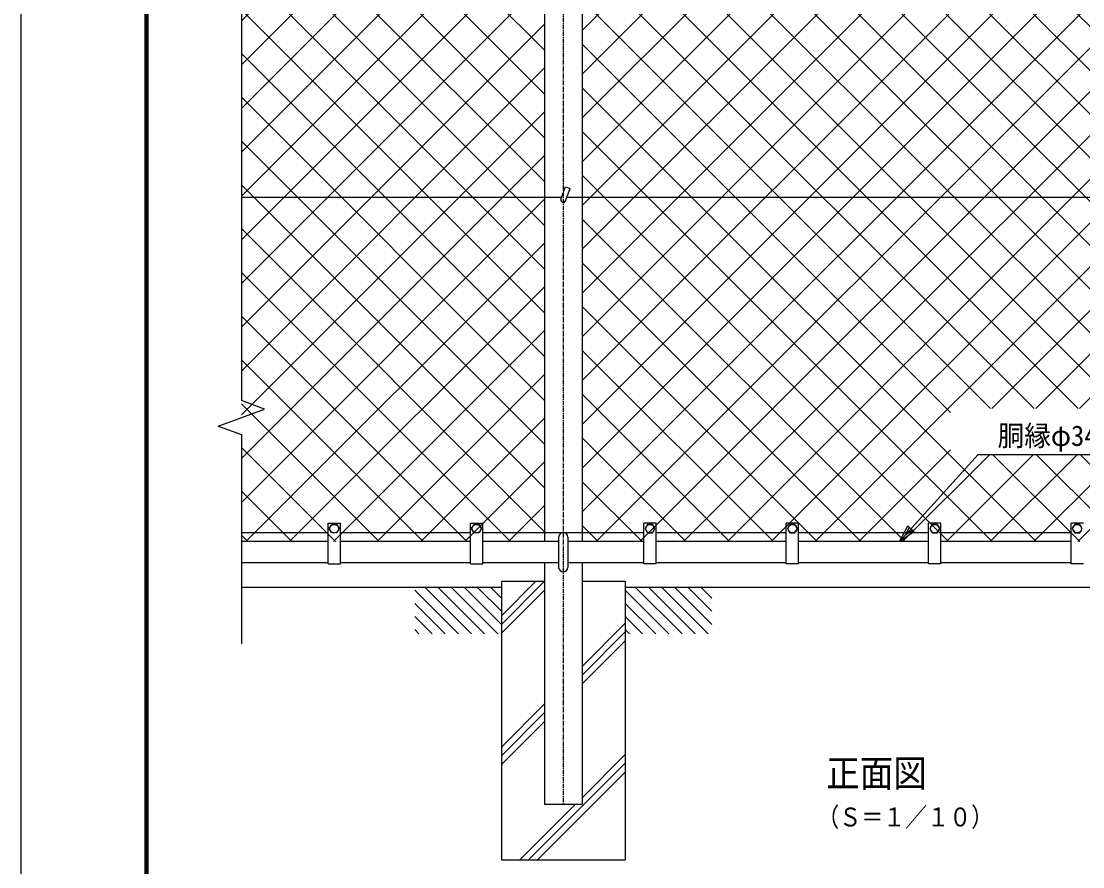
# Model space of a CAD drawing. Units: millimetres, scale not verified. Extents: x -2970 to 2970, y -2100 to 2100.
# Drawn here: x -2970 to -1256, y -632 to 734 of the extents above; entities that cross this region are included whole.
import ezdxf
from ezdxf.enums import TextEntityAlignment as Align

# ---------------------------------------------------------------- set-up
doc = ezdxf.new("R2010")
doc.units = ezdxf.units.MM
doc.header["$LTSCALE"] = 10
doc.linetypes.add('USER1', pattern=[1.125, 0.75, -0.125, 0.125, -0.125])
for name, color, linetype, lineweight in [('0-1_1', 7, 'Continuous', 25), ('0-2_0', 7, 'Continuous', 25), ('0-3_2', 7, 'Continuous', 25), ('0-4_EXTCNT-L', 2, 'Continuous', 25), ('0-6_WAKU', 7, 'Continuous', 25)]:
    doc.layers.add(name, color=color, linetype=linetype, lineweight=lineweight)
doc.styles.add('ＭＳ ゴシック', font='')
doc.styles.get('ＭＳ ゴシック').set_extended_font_data('MS Gothic')

# ---------------------------------------------------------------- blocks, each defined once
blk = doc.blocks.new('C20')
at = {"layer": '0-1_1', "color": 4}
blk.add_line((7324.6, 28577.9), (8030, 27872.4), dxfattribs=at)
blk = doc.blocks.new('C21')
at = {"layer": '0-1_1', "color": 4}
blk.add_line((7492.2, 28622.4), (8242.2, 27872.4), dxfattribs=at)
blk = doc.blocks.new('C22')
at = {"layer": '0-1_1', "color": 4}
blk.add_line((7704.3, 28622.4), (8454.3, 27872.4), dxfattribs=at)
blk = doc.blocks.new('C23')
at = {"layer": '0-1_1', "color": 4}
blk.add_line((7916.4, 28622.4), (8666.4, 27872.4), dxfattribs=at)
blk = doc.blocks.new('C24')
at = {"layer": '0-1_1', "color": 4}
blk.add_line((8128.6, 28622.4), (8724.6, 28026.5), dxfattribs=at)
blk = doc.blocks.new('C25')
at = {"layer": '0-1_1', "color": 4}
blk.add_line((8340.7, 28622.4), (8724.6, 28238.6), dxfattribs=at)
blk = doc.blocks.new('C26')
at = {"layer": '0-1_1', "color": 4}
blk.add_line((8552.8, 28622.4), (8724.6, 28450.7), dxfattribs=at)
blk = doc.blocks.new('C27')
at = {"layer": '0-1_1', "color": 4}
blk.add_line((7324.6, 28365.8), (7817.9, 27872.4), dxfattribs=at)
blk = doc.blocks.new('C28')
at = {"layer": '0-1_1', "color": 4}
blk.add_line((7324.6, 28153.7), (7605.8, 27872.4), dxfattribs=at)
blk = doc.blocks.new('C29')
at = {"layer": '0-1_1', "color": 4}
blk.add_line((7324.6, 27941.5), (7393.6, 27872.4), dxfattribs=at)
blk = doc.blocks.new('C30')
at = {"layer": '0-1_1', "color": 4}
blk.add_line((10524.6, 28577.9), (11230, 27872.4), dxfattribs=at)
blk = doc.blocks.new('C31')
at = {"layer": '0-1_1', "color": 4}
blk.add_line((10692.2, 28622.4), (11442.2, 27872.4), dxfattribs=at)
blk = doc.blocks.new('C32')
at = {"layer": '0-1_1', "color": 4}
blk.add_line((10904.3, 28622.4), (11654.3, 27872.4), dxfattribs=at)
blk = doc.blocks.new('C33')
at = {"layer": '0-1_1', "color": 4}
blk.add_line((11116.4, 28622.4), (11866.4, 27872.4), dxfattribs=at)
blk = doc.blocks.new('C34')
at = {"layer": '0-1_1', "color": 4}
blk.add_line((11328.6, 28622.4), (11924.6, 28026.5), dxfattribs=at)
blk = doc.blocks.new('C35')
at = {"layer": '0-1_1', "color": 4}
blk.add_line((11540.7, 28622.4), (11924.6, 28238.6), dxfattribs=at)
blk = doc.blocks.new('C36')
at = {"layer": '0-1_1', "color": 4}
blk.add_line((11752.8, 28622.4), (11924.6, 28450.7), dxfattribs=at)
blk = doc.blocks.new('C37')
at = {"layer": '0-1_1', "color": 4}
blk.add_line((10524.6, 28365.8), (11017.9, 27872.4), dxfattribs=at)
blk = doc.blocks.new('C38')
at = {"layer": '0-1_1', "color": 4}
blk.add_line((10524.6, 28153.7), (10805.8, 27872.4), dxfattribs=at)
blk = doc.blocks.new('C39')
at = {"layer": '0-1_1', "color": 4}
blk.add_line((10524.6, 27941.5), (10593.6, 27872.4), dxfattribs=at)
blk = doc.blocks.new('X78')
at = {"layer": '0-2_0', "color": 4}
for p, q in [((9102.3, 31729.7), (13377.3, 36004.7)), ((9102.3, 32436.8), (12670.2, 36004.7)), ((9102.3, 33143.9), (11963, 36004.7)), ((9102.3, 33851), (11255.9, 36004.7)), ((9102.3, 34558.1), (10548.8, 36004.7)), ((9102.3, 35265.2), (9841.7, 36004.7)), ((9102.3, 35972.3), (9134.6, 36004.7)), ((13999.3, 31255.6), (9250.2, 36004.7)), ((13999.3, 31962.7), (9957.3, 36004.7)), ((13999.3, 32669.8), (10664.4, 36004.7)), ((13999.3, 33376.9), (11371.5, 36004.7)), ((13999.3, 34084), (12078.6, 36004.7)), ((13999.3, 34791.1), (12785.7, 36004.7)), ((13999.3, 35498.2), (13492.8, 36004.7)), ((9102.3, 31022.6), (13999.3, 35919.6)), ((13999.3, 30548.5), (9102.3, 35445.5)), ((9102.3, 30315.5), (13999.3, 35212.5)), ((13999.3, 29841.3), (9102.3, 34738.4)), ((9102.3, 29608.4), (13999.3, 34505.4)), ((13999.3, 29134.2), (9102.3, 34031.2)), ((9102.3, 28901.3), (13999.3, 33798.3)), ((13999.3, 28427.1), (9102.3, 33324.1)), ((9102.3, 28194.2), (13999.3, 33091.2)), ((13999.3, 27720), (9102.3, 32617)), ((9102.3, 27487), (13999.3, 32384)), ((13999.3, 27012.9), (9102.3, 31909.9)), ((9102.3, 26779.9), (13999.3, 31676.9)), ((13999.3, 26305.8), (9102.3, 31202.8)), ((9102.3, 26072.8), (13999.3, 30969.8)), ((13999.3, 25598.7), (9102.3, 30495.7)), ((9102.3, 25365.7), (13999.3, 30262.7)), ((13999.3, 24891.6), (9102.3, 29788.6)), ((9102.3, 24658.6), (13999.3, 29555.6)), ((13999.3, 24184.5), (9102.3, 29081.5)), ((9102.3, 23951.5), (13999.3, 28848.5)), ((13999.3, 23477.4), (9102.3, 28374.4)), ((9102.3, 23244.4), (13999.3, 28141.4)), ((13999.3, 22770.3), (9102.3, 27667.3)), ((9102.3, 22537.3), (13999.3, 27434.3)), ((13999.3, 22063.2), (9102.3, 26960.2)), ((9102.3, 21830.2), (13999.3, 26727.2)), ((13999.3, 21356.1), (9102.3, 26253.1)), ((9102.3, 21123.1), (13999.3, 26020.1)), ((13999.3, 20649), (9102.3, 25546)), ((9102.3, 20416), (13999.3, 25313)), ((13999.3, 19941.9), (9102.3, 24838.9)), ((9102.3, 19708.9), (13999.3, 24605.9)), ((13999.3, 19234.7), (9102.3, 24131.7)), ((9175.2, 19074.7), (13999.3, 23898.8)), ((13452.2, 19074.7), (9102.3, 23424.6)), ((9882.3, 19074.7), (13999.3, 23191.7)), ((12745.1, 19074.7), (9102.3, 22717.5)), ((10589.4, 19074.7), (13999.3, 22484.6)), ((12038, 19074.7), (9102.3, 22010.4)), ((11296.5, 19074.7), (13999.3, 21777.4)), ((11330.9, 19074.7), (9102.3, 21303.3)), ((12003.6, 19074.7), (13999.3, 21070.3)), ((10623.8, 19074.7), (9102.3, 20596.2)), ((12710.7, 19074.7), (13999.3, 20363.2)), ((9916.7, 19074.7), (9102.3, 19889.1)), ((13417.8, 19074.7), (13999.3, 19656.1)), ((9209.6, 19074.7), (9102.3, 19182))]:
    blk.add_line(p, q, dxfattribs=at)
blk = doc.blocks.new('X79')
at = {"layer": '0-2_0', "color": 4}
for p, q in [((14605.3, 25211.9), (25398.1, 36004.7)), ((14605.3, 32990), (17619.9, 36004.7)), ((14605.3, 33697.2), (16912.8, 36004.7)), ((14605.3, 34404.3), (16205.7, 36004.7)), ((14605.3, 35111.4), (15498.6, 36004.7)), ((14605.3, 35818.5), (14791.5, 36004.7)), ((17544.9, 33366.8), (14907, 36004.7)), ((17544.9, 34073.9), (15614.1, 36004.7)), ((17544.9, 34781), (16321.2, 36004.7)), ((17744.7, 35288.3), (17028.3, 36004.7)), ((17610.7, 35288.3), (18327, 36004.7)), ((18451.8, 35288.3), (17735.4, 36004.7)), ((18317.8, 35288.3), (19034.1, 36004.7)), ((19158.9, 35288.3), (18442.5, 36004.7)), ((18719.5, 30033.2), (24691, 36004.7)), ((19024.9, 35288.3), (19741.2, 36004.7)), ((19866, 35288.3), (19149.7, 36004.7)), ((19732, 35288.3), (20448.3, 36004.7)), ((20573.1, 35288.3), (19856.8, 36004.7)), ((20439.1, 35288.3), (21155.4, 36004.7)), ((21280.2, 35288.3), (20563.9, 36004.7)), ((21146.2, 35288.3), (21862.5, 36004.7)), ((25999.3, 31276.4), (21271, 36004.7)), ((21719.7, 33740.5), (23983.9, 36004.7)), ((21719.7, 34447.6), (23276.8, 36004.7)), ((21719.7, 35154.7), (22569.6, 36004.7)), ((25999.3, 31983.5), (21978.1, 36004.7)), ((25999.3, 32690.6), (22685.2, 36004.7)), ((25999.3, 33397.7), (23392.3, 36004.7)), ((25999.3, 34104.8), (24099.4, 36004.7)), ((25999.3, 34811.9), (24806.5, 36004.7)), ((25999.3, 35519), (25513.6, 36004.7)), ((14605.3, 24504.8), (25999.3, 35898.8)), ((25999.3, 24205.3), (14605.3, 35599.3)), ((14605.3, 32282.9), (17544.9, 35222.6)), ((14605.3, 23797.7), (25999.3, 35191.7)), ((25999.3, 23498.2), (14605.3, 34892.2)), ((25999.3, 30569.3), (21719.7, 34848.9)), ((14605.3, 31575.8), (17544.9, 34515.5)), ((14605.3, 23090.6), (25999.3, 34484.6)), ((18484.8, 30305.6), (14605.3, 34185.1)), ((25999.3, 29862.2), (21719.7, 34141.8)), ((14605.3, 30868.7), (17544.9, 33808.4)), ((14605.3, 22383.4), (25999.3, 33777.4)), ((17777.7, 30305.6), (14605.3, 33478)), ((25999.3, 29155.1), (21719.7, 33434.7)), ((14605.3, 28747.4), (19122.7, 33264.9)), ((14605.3, 29454.5), (18415.6, 33264.9)), ((14605.3, 30161.6), (17708.5, 33264.9)), ((16870.6, 30305.6), (19829.9, 33264.9)), ((17577.7, 30305.6), (20537, 33264.9)), ((25999.3, 24912.4), (17646.8, 33264.9)), ((18284.8, 30305.6), (21244.1, 33264.9)), ((25999.3, 25619.5), (18353.9, 33264.9)), ((25999.3, 26326.6), (19061, 33264.9)), ((25999.3, 27033.7), (19768.1, 33264.9)), ((25999.3, 27740.8), (20475.2, 33264.9)), ((25999.3, 28448), (21182.3, 33264.9)), ((14605.3, 21676.3), (25999.3, 33070.3)), ((17070.6, 30305.6), (14605.3, 32770.9)), ((14605.3, 20969.2), (25999.3, 32363.2)), ((16861.8, 29807.3), (14605.3, 32063.8)), ((14605.3, 20262.1), (25999.3, 31656.1)), ((24736.6, 21225.3), (14605.3, 31356.7)), ((14605.3, 19555), (25999.3, 30949)), ((24029.5, 21225.3), (14605.3, 30649.6)), ((14605.3, 28040.3), (16861.8, 30296.8)), ((14832, 19074.7), (25999.3, 30241.9)), ((25999.3, 22791.1), (18719.5, 30070.9)), ((23322.4, 21225.3), (14605.3, 29942.5)), ((14605.3, 25919), (18421, 29734.7)), ((14605.3, 26626.1), (17713.9, 29734.7)), ((14605.3, 27333.2), (17006.8, 29734.7)), ((25443.7, 21225.3), (16934.4, 29734.7)), ((25999.3, 21376.9), (17641.5, 29734.7)), ((25999.3, 22084), (18348.6, 29734.7)), ((15539.1, 19074.7), (25999.3, 29534.8)), ((22615.3, 21225.3), (14605.3, 29235.4)), ((16246.2, 19074.7), (25999.3, 28827.7)), ((21908.2, 21225.3), (14605.3, 28528.2)), ((16953.4, 19074.7), (25999.3, 28120.6)), ((21201.1, 21225.3), (14605.3, 27821.1)), ((17660.5, 19074.7), (25999.3, 27413.5)), ((20555.8, 21163.5), (14605.3, 27114)), ((18367.6, 19074.7), (25999.3, 26706.4)), ((21937.5, 19074.7), (14605.3, 26406.9)), ((21225.3, 21225.3), (25999.3, 25999.3)), ((21230.4, 19074.7), (14605.3, 25699.8)), ((21932.5, 21225.3), (25999.3, 25292.2)), ((20523.3, 19074.7), (14605.3, 24992.7)), ((22639.6, 21225.3), (25999.3, 24585.1)), ((19816.2, 19074.7), (14605.3, 24285.6)), ((23346.7, 21225.3), (25999.3, 23878)), ((19109.1, 19074.7), (14605.3, 23578.5)), ((24053.8, 21225.3), (25999.3, 23170.8)), ((18402, 19074.7), (14605.3, 22871.4)), ((24760.9, 21225.3), (25999.3, 22463.7)), ((17694.9, 19074.7), (14605.3, 22164.3)), ((25447.3, 21204.6), (25999.3, 21756.6)), ((16987.8, 19074.7), (14605.3, 21457.2)), ((25999.3, 20669.8), (25447.3, 21221.8)), ((25447.3, 20497.5), (25999.3, 21049.5)), ((16280.7, 19074.7), (14605.3, 20750.1)), ((19074.7, 19074.7), (20555.8, 20555.8)), ((19781.8, 19074.7), (21191.8, 20484.7)), ((20488.9, 19074.7), (21898.9, 20484.7)), ((21196, 19074.7), (22606, 20484.7)), ((22644.6, 19074.7), (21234.6, 20484.7)), ((21903.1, 19074.7), (23313.1, 20484.7)), ((23351.7, 19074.7), (21941.7, 20484.7)), ((22610.2, 19074.7), (24020.2, 20484.7)), ((24058.8, 19074.7), (22648.8, 20484.7)), ((23317.3, 19074.7), (24727.3, 20484.7)), ((24765.9, 19074.7), (23355.9, 20484.7)), ((24024.4, 19074.7), (25434.4, 20484.7)), ((25473.1, 19074.7), (24063.1, 20484.7)), ((25999.3, 19255.6), (24770.2, 20484.7)), ((25999.3, 19962.7), (25447.3, 20514.7)), ((24731.5, 19074.7), (25999.3, 20342.4)), ((15573.6, 19074.7), (14605.3, 20043)), ((25438.6, 19074.7), (25999.3, 19635.3)), ((14866.4, 19074.7), (14605.3, 19335.9))]:
    blk.add_line(p, q, dxfattribs=at)

msp = doc.modelspace()

# ---------------------------------------------------------------- linework, layer by layer
at = {"layer": '0-1_1', "color": 4}
for p, q in [((-2614.5, 1674.79), (-2614.5, 121.11)), ((-2576.91, 107.43), (-2614.5, 121.11)), ((-2652.09, 80.07), (-2576.91, 107.43)), ((-2652.09, 80.07), (-2614.5, 66.39)), ((-2614.5, 66.39), (-2614.5, -271.62)), ((-2194.5, -226.4), (-2138.85, -170.75)), ((-2194.5, -240.54), (-2124.71, -170.75)), ((-2194.5, -254.69), (-2124.8, -184.99)), ((-2064.2, -308.23), (-1994.5, -238.53)), ((-2064.2, -322.38), (-1994.5, -252.68)), ((-2064.2, -336.52), (-1994.5, -266.82)), ((-2194.5, -438.53), (-2124.8, -368.83)), ((-2194.5, -452.68), (-2124.8, -382.98)), ((-2194.5, -466.82), (-2124.8, -397.12)), ((-2064.2, -520.37), (-1994.5, -450.67)), ((-2150.45, -620.75), (-1994.5, -464.81)), ((-2136.31, -620.75), (-1994.5, -478.95)), ((-2164.59, -620.75), (-2074.59, -530.75))]:
    msp.add_line(p, q, dxfattribs=at)
at = {"layer": '0-1_1', "color": 4, "linetype": 'USER1'}
msp.add_line((-2094.5, 1662.25), (-2094.5, -530.75), dxfattribs=at)
at = {"layer": '0-1_1'}
for p, q in [((-2124.8, 1586.25), (-2124.8, -106.75)), ((-2064.2, 1586.25), (-2064.2, -106.75)), ((-2098.26, 446.62), (-2091.08, 466.35)), ((-2091.08, 466.35), (-2083.56, 463.61)), ((-2090.74, 443.88), (-2083.56, 463.61)), ((-2124.8, 449.25), (-2614.5, 449.25)), ((-2097.3, 449.25), (-2124.8, 449.25)), ((-924.8, 449.25), (-2088.79, 449.25)), ((-2474.5, -142.75), (-2474.5, -76.75)), ((-2474.5, -76.75), (-2454.5, -76.75)), ((-2454.5, -142.75), (-2454.5, -76.75)), ((-2244.5, -142.75), (-2244.5, -76.75)), ((-2244.5, -76.75), (-2224.5, -76.75)), ((-2224.5, -142.75), (-2224.5, -76.75)), ((-1964.5, -142.75), (-1964.5, -76.75)), ((-1944.5, -76.75), (-1964.5, -76.75)), ((-1944.5, -142.75), (-1944.5, -76.75)), ((-1734.5, -142.75), (-1734.5, -76.75)), ((-1714.5, -76.75), (-1734.5, -76.75)), ((-1714.5, -142.75), (-1714.5, -76.75)), ((-1504.5, -142.75), (-1504.5, -76.75)), ((-1484.5, -76.75), (-1504.5, -76.75)), ((-1484.5, -142.75), (-1484.5, -76.75)), ((-1274.5, -142.75), (-1274.5, -76.75)), ((-1254.5, -76.75), (-1274.5, -76.75)), ((-2474.5, -92.75), (-2614.5, -92.75)), ((-2244.5, -92.75), (-2454.5, -92.75)), ((-2124.8, -92.75), (-2224.5, -92.75)), ((-1964.5, -92.75), (-2124.8, -92.75)), ((-2102, -99.25), (-2102, -148.25)), ((-2087, -99.25), (-2087, -148.25)), ((-1734.5, -92.75), (-1944.5, -92.75)), ((-1504.5, -92.75), (-1714.5, -92.75)), ((-1274.5, -92.75), (-1484.5, -92.75)), ((-2474.5, -106.75), (-2614.5, -106.75)), ((-2244.5, -106.75), (-2454.5, -106.75)), ((-2124.8, -106.75), (-2224.5, -106.75)), ((-2102, -106.75), (-2124.8, -106.75)), ((-1964.5, -106.75), (-2087, -106.75)), ((-1734.5, -106.75), (-1944.5, -106.75)), ((-1504.5, -106.75), (-1714.5, -106.75)), ((-1274.5, -106.75), (-1484.5, -106.75)), ((-2474.5, -140.75), (-2614.5, -140.75)), ((-2474.5, -142.75), (-2454.5, -142.75)), ((-2244.5, -140.75), (-2454.5, -140.75)), ((-2244.5, -142.75), (-2224.5, -142.75)), ((-2124.8, -140.75), (-2224.5, -140.75)), ((-2124.8, -140.75), (-2124.8, -530.75)), ((-2102, -140.75), (-2124.8, -140.75)), ((-1964.5, -140.75), (-2087, -140.75)), ((-2064.2, -140.75), (-2064.2, -530.75)), ((-1944.5, -142.75), (-1964.5, -142.75)), ((-1734.5, -140.75), (-1944.5, -140.75)), ((-1714.5, -142.75), (-1734.5, -142.75)), ((-1504.5, -140.75), (-1714.5, -140.75)), ((-1484.5, -142.75), (-1504.5, -142.75)), ((-1274.5, -140.75), (-1484.5, -140.75)), ((-1254.5, -142.75), (-1274.5, -142.75)), ((-2194.5, -170.75), (-2194.5, -620.75)), ((-2194.5, -170.75), (-2124.8, -170.75)), ((-2064.2, -170.75), (-1994.5, -170.75)), ((-1994.5, -170.75), (-1994.5, -620.75)), ((-2194.5, -180.75), (-2614.5, -180.75)), ((-994.5, -180.75), (-1994.5, -180.75)), ((-2124.8, -530.75), (-2064.2, -530.75)), ((-2194.5, -620.75), (-1994.5, -620.75))]:
    msp.add_line(p, q, dxfattribs=at)
at = {"layer": '0-1_1', "color": 4}
for points in [[(-1551.56, -106.75), (-1424.5, 34.25), (-980, 34.25)], [(-1530.21, -88.29), (-1542.18, -96.35), (-1535.41, -83.61)]]:
    msp.add_lwpolyline(points, dxfattribs=at)
msp.add_lwpolyline([(-1527.61, -90.64), (-1551.56, -106.75), (-1538.01, -81.27)], close=True, dxfattribs=at)
at = {"layer": '0-1_1'}
for centre, radius, start, end in [((-2094.5, 445.25), 4, 159.99965, 339.99972), ((-2094.5, -99.25), 7.5, 0, 180), ((-2094.5, -148.25), 7.5, 180, 0)]:
    msp.add_arc(centre, radius, start, end, dxfattribs=at)
at = {"layer": '0-3_2'}
for p, q in [((-2242.5, -85.75), (-2238.5, -78.82)), ((-2238.5, -78.82), (-2230.5, -78.82)), ((-2230.5, -78.82), (-2226.5, -85.75)), ((-1728.5, -78.82), (-1732.5, -85.75)), ((-1720.5, -78.82), (-1728.5, -78.82)), ((-1716.5, -85.75), (-1720.5, -78.82)), ((-2238.5, -92.68), (-2242.5, -85.75)), ((-2230.5, -92.68), (-2238.5, -92.68)), ((-2226.5, -85.75), (-2230.5, -92.68)), ((-1732.5, -85.75), (-1728.5, -92.68)), ((-1728.5, -92.68), (-1720.5, -92.68)), ((-1720.5, -92.68), (-1716.5, -85.75))]:
    msp.add_line(p, q, dxfattribs=at)
for points in [[(-2472.5, -85.75), (-2468.5, -78.82), (-2460.5, -78.82), (-2456.5, -85.75), (-2460.5, -92.68), (-2468.5, -92.68)], [(-1946.5, -85.75), (-1950.5, -78.82), (-1958.5, -78.82), (-1962.5, -85.75), (-1958.5, -92.68), (-1950.5, -92.68)], [(-1486.5, -85.75), (-1490.5, -78.82), (-1498.5, -78.82), (-1502.5, -85.75), (-1498.5, -92.68), (-1490.5, -92.68)], [(-1256.5, -85.75), (-1260.5, -78.82), (-1268.5, -78.82), (-1272.5, -85.75), (-1268.5, -92.68), (-1260.5, -92.68)]]:
    msp.add_lwpolyline(points, close=True, dxfattribs=at)
for centre in [(-2464.5, -85.75), (-2234.5, -85.75), (-1954.5, -85.75), (-1724.5, -85.75), (-1494.5, -85.75), (-1264.5, -85.75)]:
    msp.add_circle(centre, 6.93, dxfattribs=at)
at = {"layer": '0-6_WAKU', "color": 3}
msp.add_lwpolyline([(-2970, 2100), (2970, 2100), (2970, -2100), (-2970, -2100)], close=True, dxfattribs=at)
at = {"layer": '0-6_WAKU'}
for points in [[(-2770, 1975), (2770, 1975), (2770, -1975), (-2770, -1975)], [(-2768.75, 1973.75), (2768.75, 1973.75), (2768.75, -1973.75), (-2768.75, -1973.75)], [(-2767.5, 1972.5), (2767.5, 1972.5), (2767.5, -1972.5), (-2767.5, -1972.5)], [(-2766.25, 1971.25), (2766.25, 1971.25), (2766.25, -1971.25), (-2766.25, -1971.25)], [(-2765, 1970), (2765, 1970), (2765, -1970), (-2765, -1970)]]:
    msp.add_lwpolyline(points, close=True, dxfattribs=at)

# ---------------------------------------------------------------- block references
at = {"layer": '0-2_0', "xscale": 0.1, "yscale": 0.1}
for name, p in [('C20', (-3066.96, -3043)), ('C21', (-3066.96, -3043)), ('C22', (-3066.96, -3043)), ('C23', (-3066.96, -3043)), ('C24', (-3066.96, -3043)), ('C25', (-3066.96, -3043)), ('C26', (-3066.96, -3043)), ('C30', (-3046.96, -3043)), ('C31', (-3046.96, -3043)), ('C32', (-3046.96, -3043)), ('C33', (-3046.96, -3043)), ('C34', (-3046.96, -3043)), ('C35', (-3046.96, -3043)), ('C36', (-3046.96, -3043)), ('C27', (-3066.96, -3043)), ('C37', (-3046.96, -3043)), ('C28', (-3066.96, -3043)), ('C38', (-3046.96, -3043)), ('C29', (-3066.96, -3043)), ('C39', (-3046.96, -3043))]:
    msp.add_blockref(name, p, dxfattribs=at)
at = {"layer": '0-4_EXTCNT-L', "xscale": 0.1, "yscale": 0.1}
for name in ['X78', 'X79']:
    msp.add_blockref(name, (-3524.73, -2014.22), dxfattribs=at)

# ---------------------------------------------------------------- texts
at = {"layer": '0-1_1', "color": 4, "style": 'ＭＳ ゴシック'}
for s, height, width, p in [('胴縁φ34.0ｘ２．３', 33.17, 0.95, (-1393, 37.87)), ('正面図', 44.18, 0.9, (-1669.93, -516.22)), ('（Ｓ＝１／１０）', 30.65, 0.85, (-1684.43, -576.11))]:
    msp.add_text(s, height=height, dxfattribs=dict(at, width=width)).set_placement(p, align=Align.BOTTOM_LEFT)

doc.saveas('drawing.dxf')
